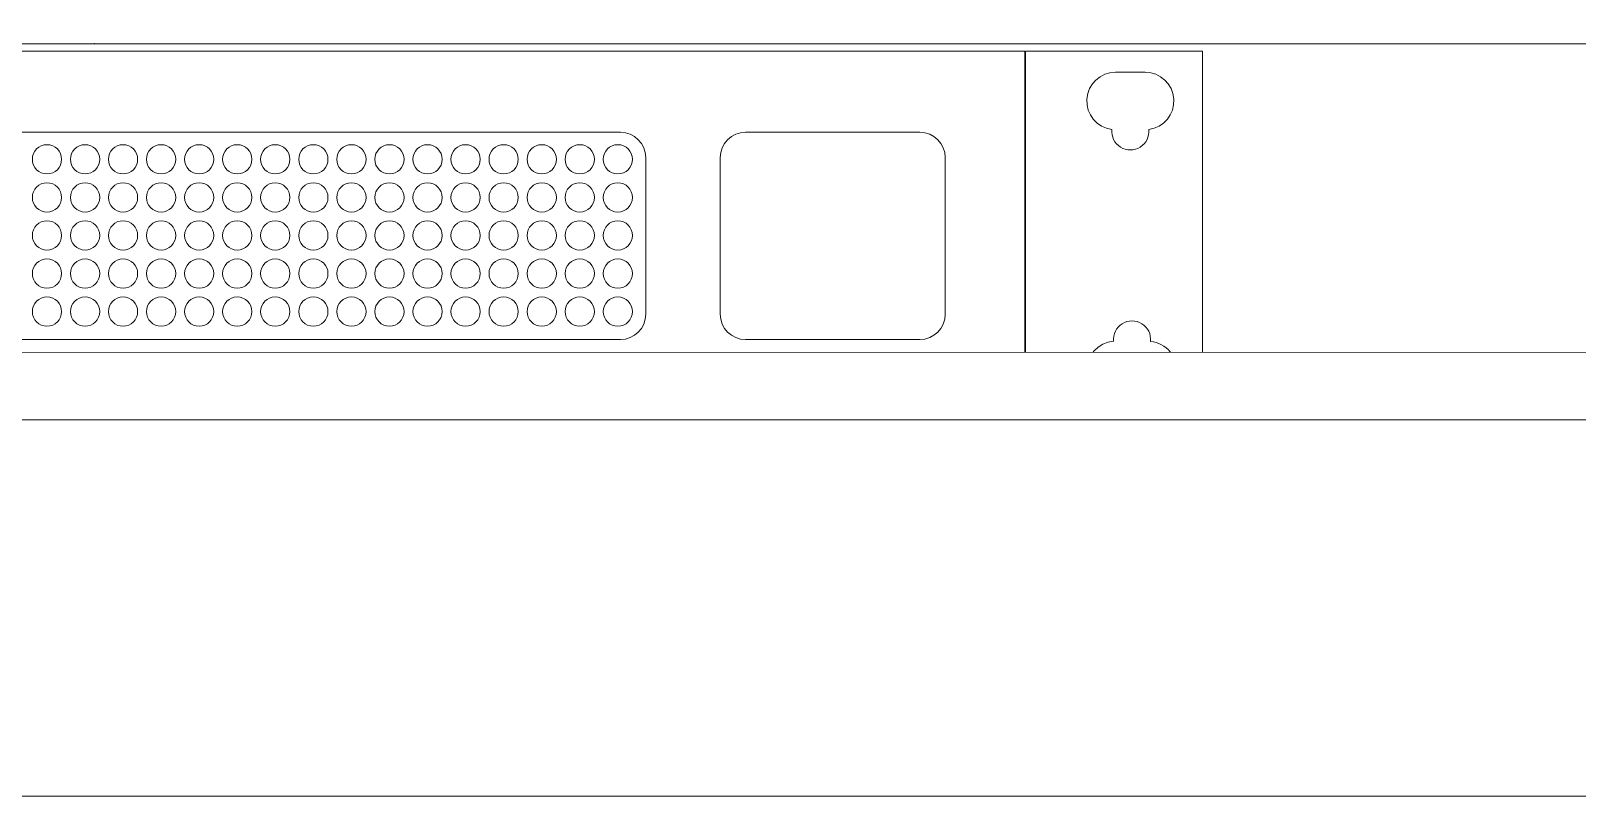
# Model space of a CAD drawing. Header units: millimetres. Extents: x -71336 to -33468, y -26189 to 22712.
# Drawn here: x -34305.3 to -34122.5, y -5631.2 to -5540.8 of the extents above; entities that cross this region are included whole.
import ezdxf

# ---------------------------------------------------------------- set-up
doc = ezdxf.new("R2010")
doc.units = ezdxf.units.MM
doc.set_wipeout_variables(frame=1)
doc.layers.add('SC - Equipment', color=7, linetype='Continuous', lineweight=13)
doc.layers.add('SC - Rack Layout - U-guides and centreline', color=5, linetype='Continuous', lineweight=13, plot=False)

# ---------------------------------------------------------------- blocks, each defined once
blk = doc.blocks.new('*U199')
at = {"layer": 'SC - Rack Layout - U-guides and centreline', "ltscale": 5}
blk.add_lwpolyline([(-300, 0), (300, 0)], dxfattribs=at)
blk = doc.blocks.new('*U200')
at = {"layer": 'SC - Rack Layout - U-guides and centreline', "color": 0, "linetype": 'ByBlock', "lineweight": -2, "transparency": 16777216}
for p in [(0, 222.25), (0, 177.8), (0, 133.35)]:
    blk.add_blockref('*U199', p, dxfattribs=at)
blk = doc.blocks.new('QSC NANO CORE')
at = {"layer": 'SC - Equipment'}
for p, q in [((-110, 43.59), (110, 43.59)), ((110, 0), (110, 43.59)), ((110.1, 0), (110.1, 43.59)), ((110.1, 43.59), (131, 43.59)), ((131, 0), (131, 43.59)), ((124.23, 41.09), (120.73, 41.09)), ((62.19, 33.99), (-64.39, 33.99)), ((97.59, 33.99), (76.99, 33.99)), ((65.19, 12.5), (65.19, 31)), ((73.99, 31), (73.99, 12.5)), ((100.58, 12.5), (100.58, 31)), ((-64.39, 9.5), (62.19, 9.5)), ((76.99, 9.5), (97.59, 9.5)), ((120.73, 2.5), (124.23, 2.5)), ((-110, 0), (110, 0)), ((110.1, 0), (131, 0))]:
    blk.add_line(p, q, dxfattribs=at)
for centre in [(-5.6, 30.8), (-1.1, 30.8), (3.39, 30.8), (7.89, 30.8), (12.39, 30.8), (16.89, 30.8), (21.39, 30.8), (25.89, 30.8), (30.39, 30.8), (34.89, 30.8), (39.39, 30.8), (43.89, 30.8), (48.39, 30.8), (52.89, 30.8), (57.39, 30.8), (61.89, 30.8), (-5.6, 26.3), (-1.1, 26.3), (3.39, 26.3), (7.89, 26.3), (12.39, 26.3), (16.89, 26.3), (21.39, 26.3), (25.89, 26.3), (30.39, 26.3), (34.89, 26.3), (39.39, 26.3), (43.89, 26.3), (48.39, 26.3), (52.89, 26.3), (57.39, 26.3), (61.89, 26.3), (-5.6, 21.8), (-1.1, 21.8), (3.39, 21.8), (7.89, 21.8), (12.39, 21.8), (16.89, 21.8), (21.39, 21.8), (25.89, 21.8), (30.39, 21.8), (34.89, 21.8), (39.39, 21.8), (43.89, 21.8), (48.39, 21.8), (52.89, 21.8), (57.39, 21.8), (61.89, 21.8), (-5.6, 17.3), (-1.1, 17.3), (3.39, 17.3), (7.89, 17.3), (12.39, 17.3), (16.89, 17.3), (21.39, 17.3), (25.89, 17.3), (30.39, 17.3), (34.89, 17.3), (39.39, 17.3), (43.89, 17.3), (48.39, 17.3), (52.89, 17.3), (57.39, 17.3), (61.89, 17.3), (-5.6, 12.8), (-1.1, 12.8), (3.39, 12.8), (7.89, 12.8), (12.39, 12.8), (16.89, 12.8), (21.39, 12.8), (25.89, 12.8), (30.39, 12.8), (34.89, 12.8), (39.39, 12.8), (43.89, 12.8), (48.39, 12.8), (52.89, 12.8), (57.39, 12.8), (61.89, 12.8)]:
    blk.add_circle(centre, 1.73, dxfattribs=at)
for centre, radius, start, end in [((120.73, 37.69), 3.4, 90, 262.571), ((124.23, 37.69), 3.4, 277.429, 90), ((62.19, 31), 3, 0, 90), ((76.99, 31), 3, 90, 180), ((97.59, 31), 3, 0, 90), ((122.48, 34.11), 2.2, 174.4299, 5.5701), ((62.19, 12.5), 3, 270, 0), ((76.99, 12.5), 3, 180, 270), ((97.59, 12.5), 3, 270, 0), ((122.68, 9.5), 2.2, 354.4472, 185.5528), ((120.73, 5.9), 3.4, 94.0582, 270), ((124.55, 5.89), 3.41, 264.6271, 84.6271)]:
    blk.add_arc(centre, radius, start, end, dxfattribs=at)
blk = doc.blocks.new('1U BLANK PANEL - RACK LAYOUT')
blk.add_wipeout([(-241.3, 44.45), (241.3, 44.45), (241.3, 0), (-241.3, 0)])
at = {"layer": 'SC - Equipment'}
for p, q in [((-241.3, 44.45), (241.3, 44.45)), ((241.3, 0), (-241.3, 0))]:
    blk.add_line(p, q, dxfattribs=at)
blk = doc.blocks.new('*U281')
blk.add_blockref('1U BLANK PANEL - RACK LAYOUT', (0, -44.45))
blk = doc.blocks.new('3U BLANK')
blk.add_wipeout([(-241.3, 133.35), (241.3, 133.35), (241.3, 0), (-241.3, 0)])
at = {"lineweight": 0}
blk.add_polyline3d([(-241.3, 0, 0), (-241.3, 133.35, 0), (241.3, 133.35, 0), (241.3, 0, 0), (-241.3, 0, 0), (-241.3, 0, 0)], close=True, dxfattribs=at)
at = {"ltscale": 5}
blk.add_point((0, 0), dxfattribs=at)
blk = doc.blocks.new('*U283')
at = {"layer": 'SC - Equipment', "color": 0, "linetype": 'Continuous', "lineweight": 0}
blk.add_blockref('3U BLANK', (0, -133.35), dxfattribs=at)
blk = doc.blocks.new('1U RACK SHELF - RACK LAYOUT')
at = {"layer": 'SC - Equipment', "flags": 128}
for points in [[(221.58, 7.95), (-221.52, 7.95)], [(222.42, 0), (-222.36, 0)]]:
    blk.add_lwpolyline(points, dxfattribs=at)
blk.add_wipeout([(-222.36, 0), (-222.36, 2.42), (-222.28, 2.43), (-222.18, 2.45), (-222.07, 2.47), (-221.97, 2.51), (-221.89, 2.54), (-221.82, 2.58), (-221.77, 2.61), (-221.71, 2.66), (-221.68, 2.68), (-221.64, 2.73), (-221.62, 2.75), (-221.61, 2.77), (-221.58, 2.84), (-221.56, 2.91), (-221.54, 2.99), (-221.53, 3.07), (-221.52, 3.15), (-221.52, 3.32), (-221.52, 7.95), (221.58, 7.95), (221.58, 3.16), (221.59, 3.08), (221.59, 3.03), (221.6, 2.98), (221.61, 2.93), (221.63, 2.87), (221.64, 2.84), (221.65, 2.81), (221.66, 2.79), (221.67, 2.77), (221.73, 2.7), (221.77, 2.67), (221.82, 2.62), (221.89, 2.58), (221.98, 2.54), (222.06, 2.5), (222.15, 2.47), (222.28, 2.44), (222.38, 2.43), (222.42, 2.42), (222.42, 0)])

msp = doc.modelspace()

# ---------------------------------------------------------------- block references
msp.add_blockref('QSC NANO CORE', (-34297.756, -5586.77))
at = {"layer": 'SC - Rack Layout - U-guides and centreline'}
msp.add_blockref('*U200', (-34297.756, -5764.572), dxfattribs=at)

# ---------------------------------------------------------------- next in the draw order: block references
at = {"layer": 'SC - Equipment'}
msp.add_blockref('*U283', (-34297.756, -5408.972), dxfattribs=at)

# ---------------------------------------------------------------- next in the draw order: block references
msp.add_blockref('1U RACK SHELF - RACK LAYOUT', (-34297.756, -5586.77))

# ---------------------------------------------------------------- next in the draw order: block references
msp.add_blockref('*U281', (-34297.725, -5586.77), dxfattribs=at)

doc.saveas('drawing.dxf')
